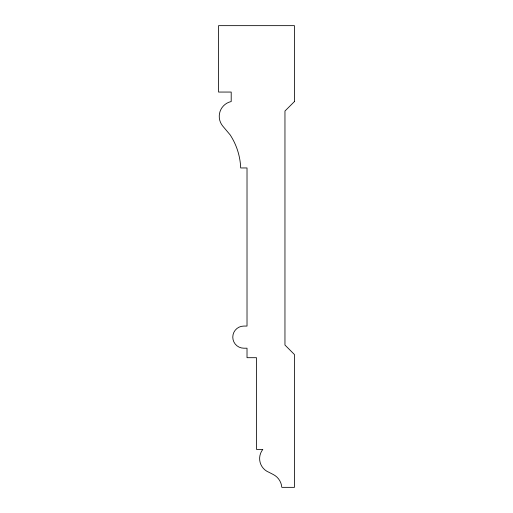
<?xml version="1.0" encoding="UTF-8"?>
<svg xmlns="http://www.w3.org/2000/svg" width="513" height="513" viewBox="0 0 513 513"><rect width="100%" height="100%" fill="white"/><g stroke="black" fill="none" stroke-linecap="round" stroke-linejoin="round"><path stroke-width="0.77" d="M294.449 101.548L284.959 111.032L284.959 345.044L294.449 354.534L294.449 487.35L281.797 487.35A15.704 15.704 0 0 0 273.153 474.454L269.004 472.313A14.749 14.749 0 0 1 262.823 449.401L256.5 449.401L256.5 357.696L247.016 357.696L247.016 348.205L243.848 348.205A11.068 11.068 0 0 1 232.78 337.137A11.068 11.068 0 0 1 243.848 326.069L247.016 326.069L247.016 167.956L240.687 167.956A65.177 65.177 0 0 0 230.177 134.9L222.866 126.217A15.172 15.172 0 0 1 231.203 101.548L231.203 92.058L218.551 92.058L218.551 25.65L294.449 25.65L294.449 101.548"/></g></svg>
